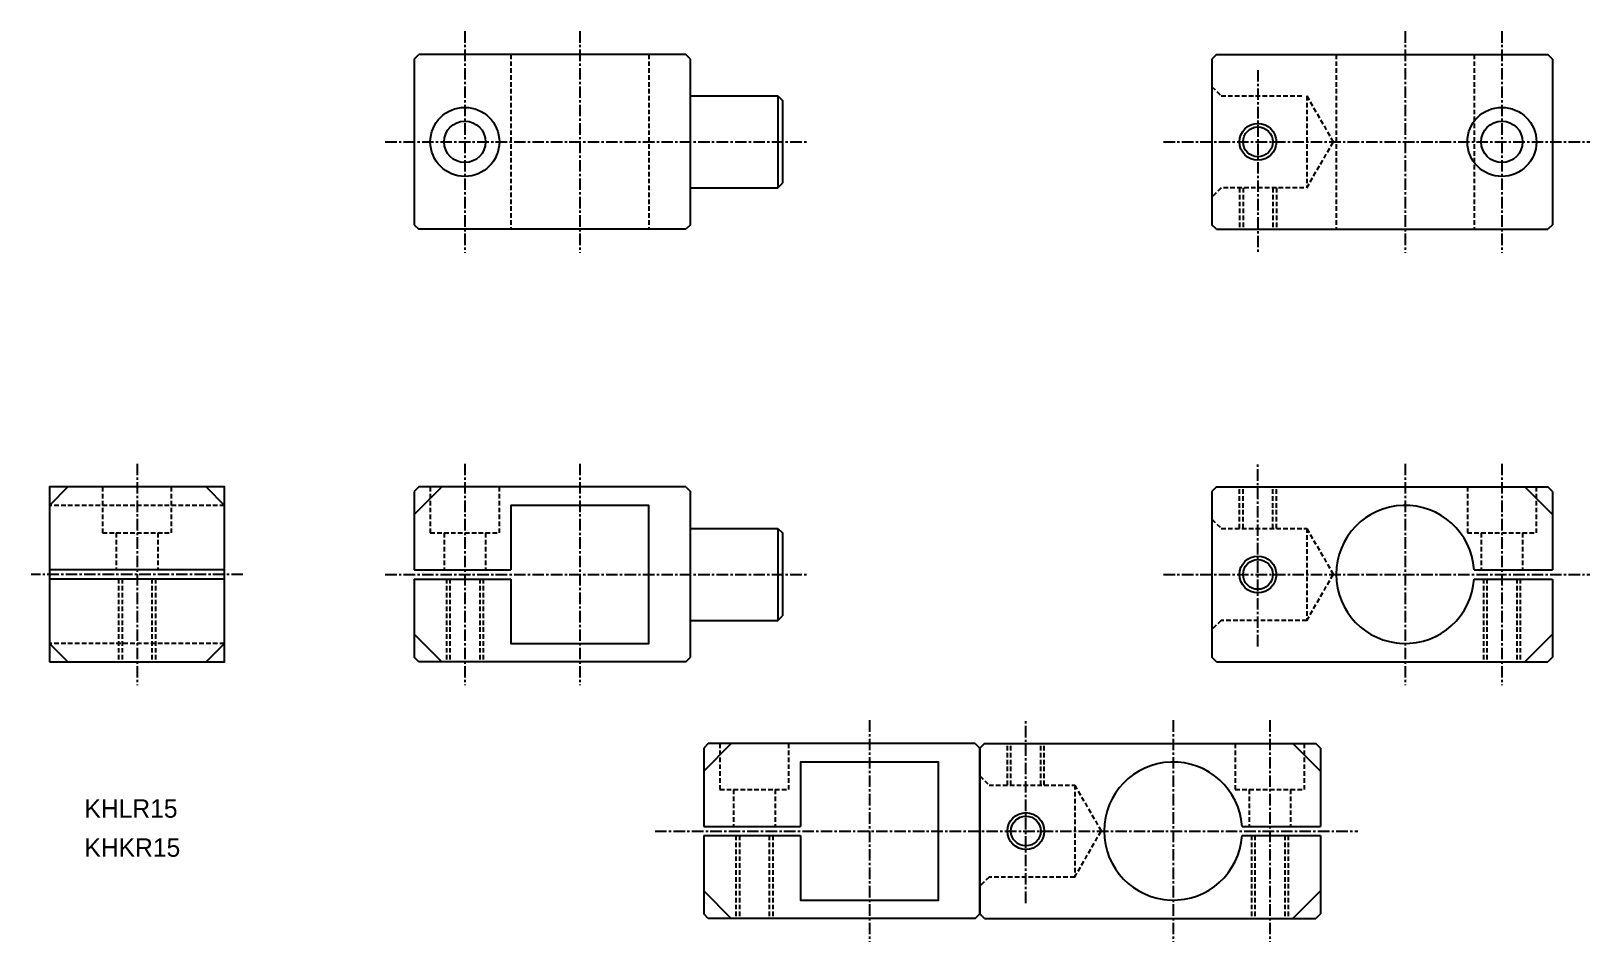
# Model space of a CAD drawing. Extents: x 28 to 198, y 135 to 234.
import ezdxf

# ---------------------------------------------------------------- set-up
doc = ezdxf.new("R2010")
doc.units = 0
doc.linetypes.add('CENTER', pattern=[2, 1.25, -0.25, 0.25, -0.25])
doc.linetypes.add('DASHED', pattern=[0.75, 0.5, -0.25])
doc.layers.get('0').update_dxf_attribs({"linetype": 'CONTINUOUS'})
doc.layers.add('CENTER', color=1, linetype='CENTER')

msp = doc.modelspace()

# ---------------------------------------------------------------- linework, layer by layer
at = {"color": 7, "linetype": 'CONTINUOUS'}
for p, q in [((69.8, 230.6), (70.3, 231.1)), ((69.8, 230.6), (69.8, 212.6)), ((99.3, 231.1), (70.3, 231.1)), ((99.8, 230.6), (99.3, 231.1)), ((99.8, 212.6), (99.8, 230.6)), ((156.96, 231.1), (156.46, 230.6)), ((156.46, 230.6), (156.46, 212.6)), ((156.96, 231.1), (192.96, 231.1)), ((193.46, 230.6), (192.96, 231.1)), ((193.46, 230.6), (193.46, 212.6)), ((99.8, 226.6), (109.3, 226.6)), ((109.3, 226.6), (109.3, 216.6)), ((109.3, 226.6), (109.8, 226.1)), ((109.8, 226.1), (109.8, 217.1)), ((109.3, 216.6), (109.8, 217.1)), ((99.8, 216.6), (109.3, 216.6)), ((69.8, 212.6), (70.3, 212.1)), ((99.3, 212.1), (70.3, 212.1)), ((99.8, 212.6), (99.3, 212.1)), ((156.96, 212.1), (156.46, 212.6)), ((156.96, 212.1), (192.96, 212.1)), ((193.46, 212.6), (192.96, 212.1)), ((32.19, 184.1), (30.19, 182.1)), ((47.19, 184.1), (49.19, 182.1)), ((70.3, 184.1), (69.8, 183.6)), ((72.8, 184.1), (69.8, 181.1)), ((69.8, 183.6), (69.8, 175.1)), ((99.3, 184.1), (70.3, 184.1)), ((99.3, 184.1), (99.8, 183.6)), ((99.8, 165.6), (99.8, 183.6)), ((156.96, 184.1), (156.46, 183.6)), ((156.46, 183.6), (156.46, 165.6)), ((156.96, 184.1), (192.96, 184.1)), ((190.46, 184.1), (193.46, 181.1)), ((193.46, 183.6), (192.96, 184.1)), ((193.46, 183.6), (193.46, 175.1)), ((99.8, 179.6), (109.3, 179.6)), ((109.3, 179.6), (109.3, 169.6)), ((109.3, 179.6), (109.8, 179.1)), ((109.8, 179.1), (109.8, 170.1)), ((49.19, 175.1), (30.19, 175.1)), ((69.8, 175.1), (80.3, 175.1)), ((184.95, 175.1), (193.46, 175.1)), ((49.19, 174.1), (30.19, 174.1)), ((69.8, 174.1), (80.3, 174.1)), ((69.8, 174.1), (69.8, 165.6)), ((184.95, 174.1), (193.46, 174.1)), ((193.46, 174.1), (193.46, 165.6)), ((99.8, 169.6), (109.3, 169.6)), ((109.3, 169.6), (109.8, 170.1)), ((69.8, 168.1), (72.8, 165.1)), ((193.46, 168.1), (190.46, 165.1)), ((32.19, 165.1), (30.19, 167.1)), ((47.19, 165.1), (49.19, 167.1)), ((70.3, 165.1), (69.8, 165.6)), ((99.3, 165.1), (70.3, 165.1)), ((99.3, 165.1), (99.8, 165.6)), ((156.96, 165.1), (156.46, 165.6)), ((156.96, 165.1), (192.96, 165.1)), ((193.46, 165.6), (192.96, 165.1)), ((104.25, 156.21), (101.25, 153.21)), ((101.75, 156.21), (101.25, 155.71)), ((130.75, 156.21), (101.75, 156.21)), ((130.75, 156.21), (131.25, 155.71)), ((131.75, 156.21), (131.25, 155.71)), ((131.75, 156.21), (167.75, 156.21)), ((165.25, 156.21), (168.25, 153.21)), ((168.25, 155.71), (167.75, 156.21)), ((101.25, 155.71), (101.25, 147.21)), ((131.25, 155.71), (131.25, 137.71)), ((131.25, 137.71), (131.25, 155.71)), ((168.25, 155.71), (168.25, 147.21)), ((101.25, 147.21), (111.75, 147.21)), ((101.25, 146.21), (101.25, 137.71)), ((101.25, 146.21), (111.75, 146.21)), ((159.73, 147.21), (168.25, 147.21)), ((159.73, 146.21), (168.25, 146.21)), ((168.25, 146.21), (168.25, 137.71)), ((101.25, 140.21), (104.25, 137.21)), ((168.25, 140.21), (165.25, 137.21)), ((101.75, 137.21), (101.25, 137.71)), ((130.75, 137.21), (101.75, 137.21)), ((130.75, 137.21), (131.25, 137.71)), ((131.75, 137.21), (131.25, 137.71)), ((131.75, 137.21), (167.75, 137.21)), ((168.25, 137.71), (167.75, 137.21))]:
    msp.add_line(p, q, dxfattribs=at)
at = {"color": 3, "linetype": 'DASHED'}
for p, q in [((80.3, 231.1), (80.3, 212.1)), ((95.3, 231.1), (95.3, 212.1)), ((169.96, 231.1), (169.96, 212.1)), ((184.96, 231.1), (184.96, 212.1)), ((156.46, 227.6), (157.46, 226.6)), ((157.46, 226.6), (166.46, 226.6)), ((166.76, 226.6), (169.65, 221.6)), ((166.76, 226.6), (166.76, 216.6)), ((166.76, 216.6), (169.65, 221.6)), ((157.46, 216.6), (156.46, 215.6)), ((166.46, 216.6), (157.46, 216.6)), ((159.46, 216.6), (159.46, 212.1)), ((159.84, 216.6), (159.84, 212.1)), ((163.08, 216.6), (163.08, 212.1)), ((163.46, 216.6), (163.46, 212.1)), ((35.94, 184.1), (35.94, 179.1)), ((43.44, 179.1), (43.44, 184.1)), ((71.55, 184.1), (71.55, 179.1)), ((79.05, 179.1), (79.05, 184.1)), ((159.46, 179.6), (159.46, 184.1)), ((159.84, 179.6), (159.84, 184.1)), ((163.08, 179.6), (163.08, 184.1)), ((163.46, 179.6), (163.46, 184.1)), ((184.21, 184.1), (184.21, 179.1)), ((191.71, 179.1), (191.71, 184.1)), ((49.19, 182.1), (30.19, 182.1)), ((156.46, 180.6), (157.46, 179.6)), ((157.46, 179.6), (166.76, 179.6)), ((166.76, 179.6), (169.65, 174.6)), ((166.76, 179.6), (166.76, 169.6)), ((35.94, 179.1), (43.44, 179.1)), ((37.44, 179.1), (37.44, 175.1)), ((41.94, 179.1), (41.94, 175.1)), ((71.55, 179.1), (79.05, 179.1)), ((73.05, 179.1), (73.05, 175.1)), ((77.55, 179.1), (77.55, 175.1)), ((184.21, 179.1), (191.71, 179.1)), ((185.71, 179.1), (185.71, 175.1)), ((190.21, 179.1), (190.21, 175.1)), ((166.76, 169.6), (169.65, 174.6)), ((37.69, 174.1), (37.69, 165.1)), ((38.07, 174.1), (38.07, 165.1)), ((41.31, 174.1), (41.31, 165.1)), ((41.69, 174.1), (41.69, 165.1)), ((73.3, 174.1), (73.3, 165.1)), ((73.68, 174.1), (73.68, 165.1)), ((76.92, 174.1), (76.92, 165.1)), ((77.3, 174.1), (77.3, 165.1)), ((185.96, 174.1), (185.96, 165.1)), ((186.34, 174.1), (186.34, 165.1)), ((189.58, 174.1), (189.58, 165.1)), ((189.96, 174.1), (189.96, 165.1)), ((157.46, 169.6), (156.46, 168.6)), ((166.76, 169.6), (157.46, 169.6)), ((49.19, 167.1), (30.19, 167.1)), ((103, 156.21), (103, 151.21)), ((110.5, 151.21), (110.5, 156.21)), ((134.25, 151.71), (134.25, 156.21)), ((134.63, 151.71), (134.63, 156.21)), ((137.87, 151.71), (137.87, 156.21)), ((138.25, 151.71), (138.25, 156.21)), ((159, 156.21), (159, 151.21)), ((166.5, 151.21), (166.5, 156.21)), ((131.25, 152.71), (132.25, 151.71)), ((103, 151.21), (110.5, 151.21)), ((104.5, 151.21), (104.5, 147.21)), ((109, 151.21), (109, 147.21)), ((132.25, 151.71), (141.55, 151.71)), ((141.55, 151.71), (141.55, 141.71)), ((141.55, 151.71), (144.43, 146.71)), ((159, 151.21), (166.5, 151.21)), ((160.5, 151.21), (160.5, 147.21)), ((165, 151.21), (165, 147.21)), ((104.75, 146.21), (104.75, 137.21)), ((105.13, 146.21), (105.13, 137.21)), ((108.37, 146.21), (108.37, 137.21)), ((108.75, 146.21), (108.75, 137.21)), ((141.55, 141.71), (144.43, 146.71)), ((160.75, 146.21), (160.75, 137.21)), ((161.13, 146.21), (161.13, 137.21)), ((164.37, 146.21), (164.37, 137.21)), ((164.75, 146.21), (164.75, 137.21)), ((132.25, 141.71), (131.25, 140.71)), ((141.55, 141.71), (132.25, 141.71))]:
    msp.add_line(p, q, dxfattribs=at)
at = {"color": 7, "linetype": 'CONTINUOUS'}
msp.add_lwpolyline([(30.19, 165.1), (49.19, 165.1), (49.19, 184.1), (30.19, 184.1)], close=True, dxfattribs=at)
for points in [[(80.3, 174.1), (80.3, 167.1), (95.3, 167.1), (95.3, 182.1), (80.3, 182.1), (80.3, 175.1)], [(111.75, 146.21), (111.75, 139.21), (126.75, 139.21), (126.75, 154.21), (111.75, 154.21), (111.75, 147.21)]]:
    msp.add_lwpolyline(points, dxfattribs=at)
for centre, radius in [((75.3, 221.6), 3.75), ((187.96, 221.6), 3.75), ((75.3, 221.6), 2.25), ((187.96, 221.6), 2.25), ((161.46, 221.6), 1.62), ((161.46, 174.6), 1.62), ((136.25, 146.71), 1.62)]:
    msp.add_circle(centre, radius, dxfattribs=at)
at = {"color": 3, "linetype": 'CONTINUOUS'}
for centre in [(161.46, 221.6), (161.46, 174.6), (136.25, 146.71)]:
    msp.add_circle(centre, 2, dxfattribs=at)
at = {"color": 7, "linetype": 'CONTINUOUS'}
for centre in [(177.46, 174.6), (152.25, 146.71)]:
    msp.add_arc(centre, 7.5, 3.8226, 356.1774, dxfattribs=at)
at = {"layer": 'CENTER', "color": 1, "linetype": 'CENTER'}
for p, q in [((75.3, 233.63), (75.3, 209.56)), ((87.8, 233.63), (87.8, 209.56)), ((177.46, 233.63), (177.46, 209.56)), ((187.96, 233.63), (187.96, 209.56)), ((161.46, 229.41), (161.46, 209.56)), ((66.65, 221.6), (112.47, 221.6)), ((151.2, 221.6), (197.51, 221.6)), ((39.69, 186.63), (39.69, 162.56)), ((75.3, 186.63), (75.3, 162.56)), ((87.8, 186.63), (87.8, 162.56)), ((161.46, 166.78), (161.46, 186.63)), ((177.46, 186.63), (177.46, 162.56)), ((187.96, 186.63), (187.96, 162.56)), ((51.19, 174.6), (28.19, 174.6)), ((66.65, 174.6), (112.47, 174.6)), ((151.2, 174.6), (197.51, 174.6)), ((119.25, 158.75), (119.25, 134.67)), ((136.25, 138.89), (136.25, 158.75)), ((152.25, 158.75), (152.25, 134.67)), ((162.75, 158.75), (162.75, 134.67)), ((95.97, 146.71), (172.3, 146.71))]:
    msp.add_line(p, q, dxfattribs=at)

# ---------------------------------------------------------------- texts
at = {"color": 7, "linetype": 'CONTINUOUS'}
for s, p in [('KHLR15', (33.98, 148.16)), ('KHKR15', (33.98, 143.92))]:
    msp.add_text(s, height=2, dxfattribs=at).set_placement(p)

doc.saveas('drawing.dxf')
